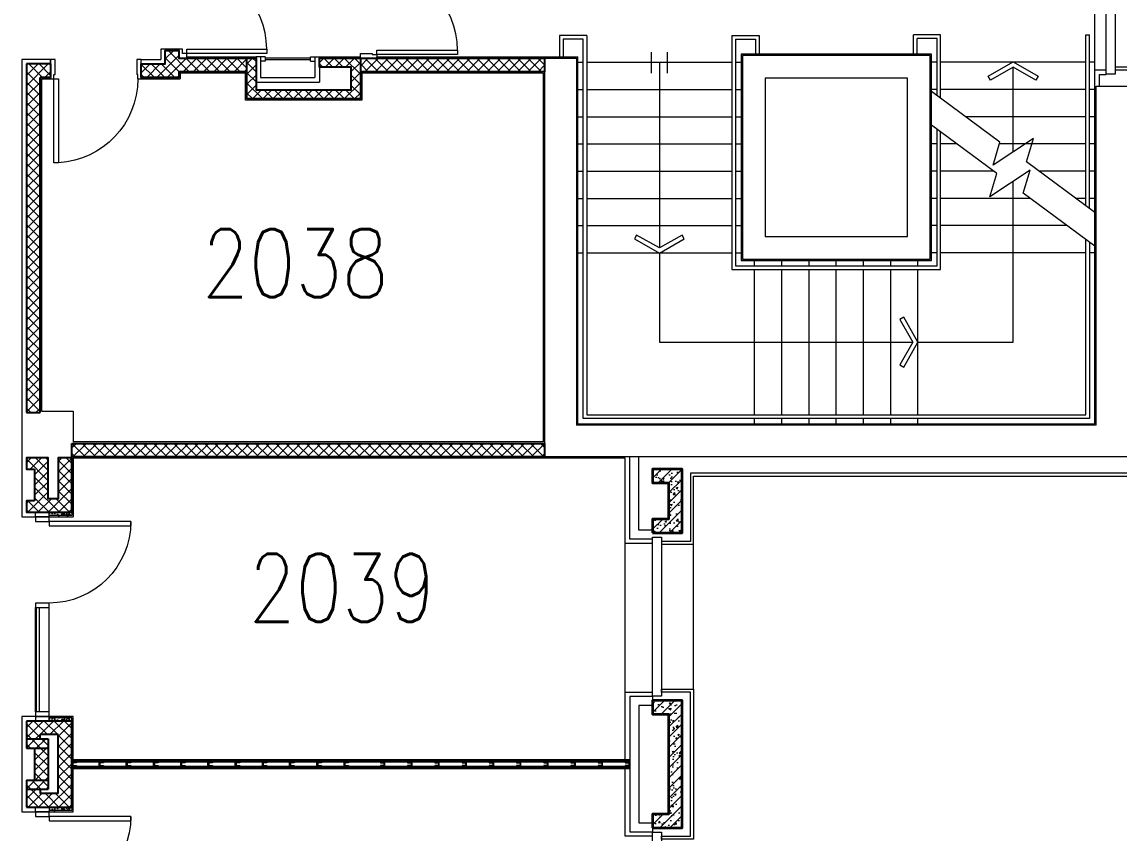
# Model space of a CAD drawing. Header units: inches. Extents: x 342932 to 557958, y 80625 to 242727.
# Drawn here: x 405932 to 418023, y 207792 to 216730 of the extents above; entities that cross this region are included whole.
import ezdxf
from ezdxf.enums import TextEntityAlignment as Align

# ---------------------------------------------------------------- set-up
doc = ezdxf.new("R2010")
doc.units = ezdxf.units.IN
doc.header["$MEASUREMENT"] = 0
for name, color, linetype, lineweight in [('First Floor$0$A-G23-M-Stairs-Concrete', 251, 'Continuous', 15), ('First Floor$0$A-G23-M-Stairs-Railings', 251, 'Continuous', 15), ('First Floor$0$A-G250-G-Walls-Low-Level', 251, 'Continuous', 15), ('First Floor$0$A-G250-G-Walls-Precast-Concrete', 251, 'Continuous', 35), ('First Floor$0$A-G250-M-Walls-Blockwork', 7, 'Continuous', 25), ('First Floor$0$A-G250-M-Walls-Concrete', 251, 'Continuous', 20), ('First Floor$0$A-G250-M-Walls-Plasterboard-Partition', 7, 'Continuous', 9), ('First Floor$0$A-G252-H-Internal-Walls', 251, 'Continuous', 9), ('First Floor$0$A-G262-H-Precast-Panel', 251, 'Continuous', 5), ('First Floor$0$A-G312-M-Wall-Cladding-Panel', 7, 'Continuous', 9), ('First Floor$0$A-G312-M-Wall-Finish-Plaster', 7, 'Continuous', 15), ('First Floor$0$A-G321-M-Window', 251, 'Continuous', 9), ('First Floor$0$A-G322-M-Door', 251, 'Continuous', 15), ('First Floor$0$A-G572-Fire-Hose-Cabinet', 251, 'Continuous', 15), ('First Floor$0$A-Z036-G-Stair-Symbology', 251, 'Continuous', 15), ('First Floor$0$Z-Z001-S-Room-Name-Identification-250', 7, 'Continuous', 15)]:
    doc.layers.add(name, color=color, linetype=linetype, lineweight=lineweight)
doc.styles.add('First Floor$0$Tag-RomanS', font='romans.shx', dxfattribs={"width": 0.8})
pattern_1 = [(45, (361382.11, 239676.52), (-56.1266, 56.1266), []), (135, (361382.11, 239676.52), (-56.1266, -56.1266), [])]
pattern_2 = [(50, (361382.11, 239676.52), (182.18467, -15.9391), [19.05, -209.55]), (355, (361382.11, 239676.52), (-35.2428, 191.05664), [15.24, -167.64]), (100.451, (361397.3, 239675.2), (146.9425, 175.1167), [16.19, -178.09]), (46.1842, (361382.11, 239727.32), (271.079, -42.0423), [28.575, -314.325]), (96.6356, (361404.7, 239723.82), (237.4042, 247.4256), [24.285, -267.135]), (351.184, (361382.1, 239727.32), (237.4046, 247.4251), [22.86, -251.46]), (21, (361407.51, 239714.62), (151.61488, -102.26552), [19.05, -209.55]), (326, (361407.51, 239714.62), (61.802, 184.18797), [15.24, -167.64]), (71.4514, (361420.15, 239706.1), (213.4165, 81.92286), [16.19, -178.09]), (37.5, (361382.114, 239676.52), (3.0886, 84.55504), [0, -165.608, 0, -170.18, 0, -168.275]), (7.5, (361382.11, 239676.52), (66.81966, 100.18057), [0, -97.028, 0, -161.798, 0, -64.135]), (327.5, (361325.47, 239676.52), (135.590595, -5.728744), [0, -63.5, 0, -198.12, 0, -262.89]), (317.5, (361300.07, 239676.52), (148.12918, 25.4265), [0, -82.55, 0, -131.572, 0, -186.69])]
pattern_3 = [(45, (361382.11, 239676.52), (-56.1266, 56.1266), [])]
pattern_4 = [(45, (361382.11, 239676.52), (-56.1266, 56.1266), []), (135, (361382.11, 239676.52), (-56.1266, -56.1266), [])]

# ---------------------------------------------------------------- blocks, each defined once
blk = doc.blocks.new('First Floor$0$Door1-faculty offices-2200')
at = {"layer": 'First Floor$0$A-G321-M-Window'}
blk.add_lwpolyline([(50, -65), (1200, -65), (1200, -35), (50, -35)], close=True, dxfattribs=at)
at = {"layer": 'First Floor$0$A-G322-M-Door'}
for p, q in [((50, 75), (1200, 75)), ((50, -75), (1200, -75))]:
    blk.add_line(p, q, dxfattribs=at)
for points in [[(2100, 975), (2150, 975), (2150, 75), (2100, 75)], [(50, 75), (50, -75), (0, -75), (0, 75)], [(1250, 75), (1250, -75), (1200, -75), (1200, 75)], [(2200, 75), (2200, -75), (2150, -75), (2150, 75)]]:
    blk.add_lwpolyline(points, close=True, dxfattribs=at)
blk.add_arc((2150, 75), 900, 90, 180, dxfattribs=at)
blk = doc.blocks.new('First Floor$0$d1000-210')
at = {"layer": 'First Floor$0$A-G322-M-Door'}
for p, q in [((38, 215), (38, 165)), ((38, 165), (50, 165)), ((962, 165), (950, 165)), ((962, 215), (962, 165))]:
    blk.add_line(p, q, dxfattribs=at)
blk.add_lwpolyline([(88, 1139), (38, 1139), (38, 215), (88, 215)], close=True, dxfattribs=at)
for points in [[(50, 165), (50, 0), (0, 0), (0, 215), (38, 215)], [(962, 215), (1000, 215), (1000, 0), (950, 0), (950, 165)]]:
    blk.add_lwpolyline(points, dxfattribs=at)
blk.add_arc((36, 214), 926, 0.0611, 86.7531, dxfattribs=at)
blk = doc.blocks.new('First Floor$0$F-FHC')
at = {"ltscale": 0.2}
for p, q in [((700, 280), (0, 280)), ((0, 0), (0, 280)), ((700, 0), (700, 280)), ((650, 230), (50, 230)), ((50, 0), (50, 230)), ((650, 0), (650, 230)), ((50, 0), (0, 0)), ((100, 50), (50, 50)), ((50, 0), (50, 50)), ((100, 0), (50, 0)), ((100, 50), (100, 0)), ((100, 35), (600, 35)), ((100, 15), (600, 15)), ((600, 0), (600, 50)), ((600, 50), (650, 50)), ((600, 0), (650, 0)), ((650, 0), (650, 50)), ((650, 0), (700, 0))]:
    blk.add_line(p, q, dxfattribs=at)
blk = doc.blocks.new('First Floor$0$d1960-180')
at = {"layer": 'First Floor$0$A-G322-M-Door', "elevation": 0}
for points in [[(-1872, 180), (-1872, 1072), (-1922, 1072), (-1922, 180)], [(-88, 180), (-88, 1072), (-38, 1072), (-38, 180)], [(-1910, 130), (-1922, 130), (-1922, 180), (-1960, 180), (-1960, 0), (-1910, 0)], [(-50, 130), (-38, 130), (-38, 180), (0, 180), (0, 0), (-50, 0)]]:
    blk.add_lwpolyline(points, close=True, dxfattribs=at)
at = {"layer": 'First Floor$0$A-G322-M-Door'}
for centre, start, end in [((-1872, 180, 0), 360, 90), ((-88, 180, 0), 90, 180)]:
    blk.add_arc(centre, 892, start, end, dxfattribs=at)
blk = doc.blocks.new('First Floor$0$d1960-050')
at = {"layer": 'First Floor$0$A-G322-M-Door', "elevation": 0}
for points in [[(-1860, 218), (-1860, 1098), (-1910, 1098), (-1910, 218)], [(-100, 218), (-100, 1098), (-50, 1098), (-50, 218)], [(-1910, 218), (-1910, 168), (-1860, 168), (-1860, 130), (-1960, 130), (-1960, 218)], [(-50, 218), (-50, 168), (-100, 168), (-100, 130), (0, 130), (0, 218)]]:
    blk.add_lwpolyline(points, close=True, dxfattribs=at)
at = {"layer": 'First Floor$0$A-G322-M-Door'}
for centre, start, end in [((-1860, 218, 0), 360, 90), ((-100, 218, 0), 90, 180)]:
    blk.add_arc(centre, 880, start, end, dxfattribs=at)
blk = doc.blocks.new('First Floor$0$Part Frame10')
for p, q in [((0, 100), (6150, 100)), ((0, 100), (0, 0)), ((0, 87, 0), (6150, 87)), ((0, 75, 0), (6150, 75)), ((6150, 25), (0, 25, 0)), ((6150, 13), (0, 13, 0)), ((6150, 0), (0, 0)), ((6150, 100), (6150, 0))]:
    blk.add_line(p, q)
at = {"elevation": 0}
for points in [[(0, 25), (0, 75), (50, 75), (50, 65), (10, 65), (10, 35), (50, 35), (50, 25)], [(300, 25), (300, 75), (350, 75), (350, 65), (310, 65), (310, 35), (350, 35), (350, 25)], [(600, 25), (600, 75), (650, 75), (650, 65), (610, 65), (610, 35), (650, 35), (650, 25)], [(900, 25), (900, 75), (950, 75), (950, 65), (910, 65), (910, 35), (950, 35), (950, 25)], [(1200, 25), (1200, 75), (1250, 75), (1250, 65), (1210, 65), (1210, 35), (1250, 35), (1250, 25)], [(1500, 25), (1500, 75), (1550, 75), (1550, 65), (1510, 65), (1510, 35), (1550, 35), (1550, 25)], [(1800, 25), (1800, 75), (1850, 75), (1850, 65), (1810, 65), (1810, 35), (1850, 35), (1850, 25)], [(2100, 25), (2100, 75), (2150, 75), (2150, 65), (2110, 65), (2110, 35), (2150, 35), (2150, 25)], [(2400, 25), (2400, 75), (2450, 75), (2450, 65), (2410, 65), (2410, 35), (2450, 35), (2450, 25)], [(2700, 25), (2700, 75), (2750, 75), (2750, 65), (2710, 65), (2710, 35), (2750, 35), (2750, 25)], [(3000, 25), (3000, 75), (3050, 75), (3050, 65), (3010, 65), (3010, 35), (3050, 35), (3050, 25)], [(3450, 25), (3450, 75), (3400, 75), (3400, 65), (3440, 65), (3440, 35), (3400, 35), (3400, 25)], [(3750, 25), (3750, 75), (3700, 75), (3700, 65), (3740, 65), (3740, 35), (3700, 35), (3700, 25)], [(4050, 25), (4050, 75), (4000, 75), (4000, 65), (4040, 65), (4040, 35), (4000, 35), (4000, 25)], [(4350, 25), (4350, 75), (4300, 75), (4300, 65), (4340, 65), (4340, 35), (4300, 35), (4300, 25)], [(4650, 25), (4650, 75), (4600, 75), (4600, 65), (4640, 65), (4640, 35), (4600, 35), (4600, 25)], [(4950, 25), (4950, 75), (4900, 75), (4900, 65), (4940, 65), (4940, 35), (4900, 35), (4900, 25)], [(5250, 25), (5250, 75), (5200, 75), (5200, 65), (5240, 65), (5240, 35), (5200, 35), (5200, 25)], [(5550, 25), (5550, 75), (5500, 75), (5500, 65), (5540, 65), (5540, 35), (5500, 35), (5500, 25)], [(5850, 25), (5850, 75), (5800, 75), (5800, 65), (5840, 65), (5840, 35), (5800, 35), (5800, 25)], [(6150, 25), (6150, 75), (6100, 75), (6100, 65), (6140, 65), (6140, 35), (6100, 35), (6100, 25)]]:
    blk.add_lwpolyline(points, close=True, dxfattribs=at)
blk = doc.blocks.new('First Floor$0$tag-roomname')
at = {"lineweight": 18, "ltscale": 0.01, "style": 'First Floor$0$Tag-RomanS', "width": 0.8}
blk.add_attdef('ROOM_NO_2', text='', height=3, dxfattribs=at).set_placement((0, 1.612), align=Align.MIDDLE_CENTER)
at = {"linetype": 'ByBlock', "lineweight": 15, "ltscale": 0.01, "style": 'First Floor$0$Tag-RomanS', "width": 0.8, "flags": 1}
for tag, p in [('ROOM_NAME_1', (0, -2.288)), ('ROOM_NAME_2', (0, -5.744))]:
    blk.add_attdef(tag, text='', height=2.5, dxfattribs=at).set_placement(p, align=Align.MIDDLE_CENTER)

msp = doc.modelspace()

# ---------------------------------------------------------------- hatches: boundary and pattern name
at = {"layer": 'First Floor$0$A-G252-H-Internal-Walls'}
h = msp.add_hatch(dxfattribs=at)
h.set_pattern_fill('ANSI37', color=256, scale=25, style=0)
h.set_pattern_definition(pattern_4)
h.paths.add_polyline_path([(408407.8, 216331.5), (407662.1, 216331.5), (407662.1, 216331.5), (407662.1, 216331.5), (407662.1, 216331.5), (407662.1, 216416.5), (407512.1, 216416.5), (407512.1, 216266.5), (407247.1, 216266.5), (407247.1, 216116.5), (407662.1, 216116.5), (407662.1, 216181.5), (408407.8, 216181.5)])
h = msp.add_hatch(dxfattribs=at)
h.set_pattern_fill('ANSI37', color=256, scale=25, style=0)
h.set_pattern_definition([(135, (413076.84, 230138.19), (56.1266, 56.1266), []), (45, (413076.84, 230138.19), (56.1266, -56.1266), [])])
h.paths.add_polyline_path([(408411.8, 216331.5), (408511.8, 216331.5), (408511.8, 216066.5), (408511.8, 216066.5), (408511.8, 215981.5), (409561.8, 215981.5), (409561.8, 216231.5), (409211.8, 216231.5), (409211.8, 216331.5), (409661.8, 216331.5), (409661.8, 216181.5), (409661.8, 216181.5), (409661.8, 215881.5), (408411.8, 215881.5)])
h = msp.add_hatch(dxfattribs=at)
h.set_pattern_fill('ANSI37', color=256, scale=25, style=0)
h.set_pattern_definition([(45, (393789.79, 117080.17), (-56.1266, 56.1266), []), (135, (393789.79, 117080.17), (-56.1266, -56.1266), [])])
h.paths.add_polyline_path([(411692.1, 216181.5), (411692.1, 216331.5), (409661.8, 216331.5), (409661.8, 216181.5)])
h = msp.add_hatch(dxfattribs=at)
h.set_pattern_fill('ANSI37', color=256, scale=25, style=0)
h.set_pattern_definition(pattern_4)
h.paths.add_polyline_path([(405982.1, 212426.5), (406132.1, 212426.5), (406132.1, 216116.5), (406247.1, 216116.5), (406247.1, 216266.5), (405982.1, 216266.5)])
h = msp.add_hatch(dxfattribs=at)
h.set_pattern_fill('ANSI37', color=256, scale=25, style=0)
h.set_pattern_definition(pattern_1)
h.paths.add_polyline_path([(406482.1, 212086.5), (406482.1, 211936.5), (411692.1, 211936.5), (411692.1, 212086.5)])
h = msp.add_hatch(dxfattribs=at)
h.set_pattern_fill('ANSI37', color=256, scale=25, style=0)
h.set_pattern_definition(pattern_1)
h.paths.add_polyline_path([(406482.1, 211926.5), (406332.1, 211926.5), (406332.1, 211476.5), (406222.1, 211476.5), (406222.1, 211926.5), (405982.1, 211926.5), (405982.1, 211801.5), (406072.1, 211801.5), (406072.1, 211451.5), (405982.1, 211451.5), (405982.1, 211326.5), (406482.1, 211326.5)])
h = msp.add_hatch(dxfattribs=at)
h.set_pattern_fill('AR-CONC', color=256, scale=0.3, angle=90, style=0)
h.set_pattern_definition([(140, (361382.114, 239676.52), (4.781726, 54.6554), [5.715, -62.865]), (85, (361382.114, 239676.52), (-57.31699, -10.57285), [4.572, -50.292]), (190.451, (361382.51, 239681.076), (-52.535006, 44.08275), [4.857, -53.427]), (136.1842, (361366.874, 239676.52), (12.6127, 81.32371), [8.5725, -94.2975]), (186.6356, (361367.925, 239683.3), (-74.22767, 71.22127), [7.2855, -80.1405]), (81.184, (361366.87, 239676.52), (-74.22754, 71.22138), [6.858, -75.438]), (111, (361370.684, 239684.14), (30.679656, 45.484464), [5.715, -62.865]), (56, (361370.684, 239684.14), (-55.25639, 18.54061), [4.572, -50.292]), (161.4514, (361373.24, 239687.93), (-24.576857, 64.024947), [4.857, -53.427]), (127.5, (361382.114, 239676.522), (-25.366512, 0.926581), [0, -49.6824, 0, -51.054, 0, -50.4825]), (97.5, (361382.114, 239676.522), (-30.054172, 20.045899), [0, -29.1084, 0, -48.5394, 0, -19.2405]), (57.5, (361382.114, 239659.53), (1.718623, 40.6771786), [0, -19.05, 0, -59.436, 0, -78.867]), (47.5, (361382.114, 239651.91), (-7.627947, 44.438754), [0, -24.765, 0, -39.4716, 0, -56.007])])
h.paths.add_polyline_path([(406482.1, 211291.5), (406482.1, 211326.5), (406232.1, 211326.5), (406232.1, 211291.5)])
h = msp.add_hatch(dxfattribs=at)
h.set_pattern_fill('AR-CONC', color=256, scale=0.3, angle=90, style=0)
h.set_pattern_definition([(140, (361382.122, 237411.52), (4.781726, 54.6554), [5.715, -62.865]), (85, (361382.12, 237411.52), (-57.31699, -10.57285), [4.572, -50.292]), (190.451, (361382.52, 237416.076), (-52.535006, 44.08275), [4.857, -53.427]), (136.1842, (361366.88, 237411.52), (12.6127, 81.32371), [8.5725, -94.2975]), (186.6356, (361367.93, 237418.3), (-74.22767, 71.22127), [7.2855, -80.1405]), (81.184, (361366.88, 237411.52), (-74.22754, 71.22138), [6.858, -75.438]), (111, (361370.692, 237419.14), (30.679656, 45.484464), [5.715, -62.865]), (56, (361370.69, 237419.14), (-55.25639, 18.54061), [4.572, -50.292]), (161.4514, (361373.25, 237422.93), (-24.576857, 64.024947), [4.857, -53.427]), (127.5, (361382.122, 237411.522), (-25.366512, 0.926581), [0, -49.6824, 0, -51.054, 0, -50.4825]), (97.5, (361382.122, 237411.522), (-30.054172, 20.045899), [0, -29.1084, 0, -48.5394, 0, -19.2405]), (57.5, (361382.122, 237394.53), (1.718623, 40.6771786), [0, -19.05, 0, -59.436, 0, -78.867]), (47.5, (361382.122, 237386.91), (-7.627947, 44.438754), [0, -24.765, 0, -39.4716, 0, -56.007])])
h.paths.add_polyline_path([(406482.1, 209026.5), (406482.1, 209061.5), (406232.1, 209061.5), (406232.1, 209026.5)])
h = msp.add_hatch(dxfattribs=at)
h.set_pattern_fill('ANSI37', color=256, scale=25, style=0)
h.set_pattern_definition(pattern_1)
h.paths.add_polyline_path([(406482.1, 209026.5), (405982.1, 209026.5), (405982.1, 208831.5), (406132.1, 208831.5), (406132.1, 208876.5), (406332.1, 208876.5), (406332.1, 208226.5), (406132.1, 208226.5), (406132.1, 208276.5), (405982.1, 208276.5), (405982.1, 208076.5), (406482.1, 208076.5)])
h.paths.add_polyline_path([(406222.1, 208726.5), (406222.1, 208831.5), (405982.1, 208831.5), (405982.1, 208726.5)], flags=17)
h.paths.add_polyline_path([(406222.1, 208726.5), (406072.1, 208726.5), (406072.1, 208376.5), (406222.1, 208376.5)], flags=17)
h.paths.add_polyline_path([(406222.1, 208276.5), (406222.1, 208376.5), (405982.1, 208376.5), (405982.1, 208276.5)])
h = msp.add_hatch(dxfattribs=at)
h.set_pattern_fill('AR-CONC', color=256, scale=0.3, angle=90, style=0)
h.set_pattern_definition([(220, (361382.122, 179691.514), (4.781726, -54.6554), [5.715, -62.865]), (275, (361382.12, 179691.514), (-57.31699, 10.57285), [4.572, -50.292]), (169.549, (361382.52, 179686.96), (-52.535006, -44.08275), [4.857, -53.427]), (223.8158, (361366.88, 179691.514), (12.6127, -81.32371), [8.5725, -94.2975]), (173.3644, (361367.93, 179684.74), (-74.22767, -71.22127), [7.2855, -80.1405]), (278.816, (361366.88, 179691.514), (-74.22754, -71.22138), [6.858, -75.438]), (249, (361370.692, 179683.894), (30.679656, -45.484464), [5.715, -62.865]), (304, (361370.69, 179683.894), (-55.25639, -18.54061), [4.572, -50.292]), (198.5486, (361373.25, 179680.104), (-24.576857, -64.024947), [4.857, -53.427]), (232.5, (361382.122, 179691.514), (-25.366512, -0.926581), [0, -49.6824, 0, -51.054, 0, -50.4825]), (262.5, (361382.122, 179691.514), (-30.054172, -20.045899), [0, -29.1084, 0, -48.5394, 0, -19.2405]), (302.5, (361382.122, 179708.507), (1.718623, -40.6771786), [0, -19.05, 0, -59.436, 0, -78.867]), (312.5, (361382.122, 179716.127), (-7.627947, -44.438754), [0, -24.765, 0, -39.4716, 0, -56.007])])
h.paths.add_polyline_path([(406482.1, 208076.5), (406482.1, 208041.5), (406232.1, 208041.5), (406232.1, 208076.5)])
at = {"layer": 'First Floor$0$A-G262-H-Precast-Panel'}
h = msp.add_hatch(dxfattribs=at)
h.set_pattern_fill('AR-CONC', color=256, style=0)
h.set_pattern_definition(pattern_2)
h.paths.add_polyline_path([(412882.1, 211101.5), (413207.1, 211101.5), (413207.1, 211801.5), (412882.1, 211801.5), (412882.1, 211651.5), (413057.1, 211651.5), (413057.1, 211251.5), (412882.1, 211251.5)])
h = msp.add_hatch(dxfattribs=at)
h.set_pattern_fill('ANSI31', color=256, scale=25, style=0)
h.set_pattern_definition(pattern_3)
h.paths.add_polyline_path([(412882.1, 211101.5), (413207.1, 211101.5), (413207.1, 211801.5), (412882.1, 211801.5), (412882.1, 211651.5), (413057.1, 211651.5), (413057.1, 211251.5), (412882.1, 211251.5)])
h = msp.add_hatch(dxfattribs=at)
h.set_pattern_fill('AR-CONC', color=256, style=0)
h.set_pattern_definition(pattern_2)
h.paths.add_polyline_path([(412882.1, 207851.5), (413207.1, 207851.5), (413207.1, 209251.5), (412882.1, 209251.5), (412882.1, 209101.5), (413057.1, 209101.5), (413057.1, 208001.5), (412882.1, 208001.5)])
h = msp.add_hatch(dxfattribs=at)
h.set_pattern_fill('ANSI31', color=256, scale=25, style=0)
h.set_pattern_definition(pattern_3)
h.paths.add_polyline_path([(412882.1, 207851.5), (413207.1, 207851.5), (413207.1, 209251.5), (412882.1, 209251.5), (412882.1, 209101.5), (413057.1, 209101.5), (413057.1, 208001.5), (412882.1, 208001.5)])

# ---------------------------------------------------------------- linework, layer by layer
at = {"layer": 'First Floor$0$A-G23-M-Stairs-Concrete'}
for p, q in [((412117.1, 216281.5), (412057.1, 216281.5)), ((413757.1, 216281.5), (412157.1, 216281.5)), ((413857.1, 216281.5), (413797.1, 216281.5)), ((415957.1, 216289), (416017.1, 216289)), ((416057.1, 216289), (417657.1, 216289)), ((417697.1, 216289), (417757.1, 216289)), ((412117.1, 215981.5), (412057.1, 215981.5)), ((413757.1, 215981.5), (412157.1, 215981.5)), ((413857.1, 215981.5), (413797.1, 215981.5)), ((415957.1, 215989), (416017.1, 215989)), ((416057.1, 215989), (417657.1, 215989)), ((417697.1, 215989), (417757.1, 215989)), ((412117.1, 215681.5), (412057.1, 215681.5)), ((413757.1, 215681.5), (412157.1, 215681.5)), ((413857.1, 215681.5), (413797.1, 215681.5)), ((416329.6, 215689), (417657.1, 215689)), ((417697.1, 215689), (417757.1, 215689)), ((412117.1, 215381.5), (412057.1, 215381.5)), ((413757.1, 215381.5), (412157.1, 215381.5)), ((413857.1, 215381.5), (413797.1, 215381.5)), ((415957.1, 215389), (416017.1, 215389)), ((416057.1, 215389), (416231.1, 215389)), ((416705.9, 215389), (417657.1, 215389)), ((417697.1, 215389), (417757.1, 215389)), ((412117.1, 215081.5), (412057.1, 215081.5)), ((413757.1, 215081.5), (412157.1, 215081.5)), ((413857.1, 215081.5), (413797.1, 215081.5)), ((415957.1, 215089), (416017.1, 215089)), ((416057.1, 215089), (416636, 215089)), ((417139.4, 215089), (417657.1, 215089)), ((417697.1, 215089), (417757.1, 215089)), ((412117.1, 214781.5), (412057.1, 214781.5)), ((413757.1, 214781.5), (412157.1, 214781.5)), ((413857.1, 214781.5), (413797.1, 214781.5)), ((415957.1, 214789), (416017.1, 214789)), ((416057.1, 214789), (417040.9, 214789)), ((417544.4, 214789), (417657.1, 214789)), ((417697.1, 214789), (417757.1, 214789)), ((412117.1, 214481.5), (412057.1, 214481.5)), ((413757.1, 214481.5), (412157.1, 214481.5)), ((413857.1, 214481.5), (413797.1, 214481.5)), ((415957.1, 214489), (416017.1, 214489)), ((416057.1, 214489), (417445.8, 214489)), ((412117.1, 214181.5), (412057.1, 214181.5)), ((413757.1, 214181.5), (412157.1, 214181.5)), ((413857.1, 214181.5), (413797.1, 214181.5)), ((415957.1, 214189), (416017.1, 214189)), ((416057.1, 214189), (417657.1, 214189)), ((417697.1, 214189), (417757.1, 214189)), ((414007.1, 214041.5), (414007.1, 214101.5)), ((414307.1, 214041.5), (414307.1, 214101.5)), ((414607.1, 214041.5), (414607.1, 214101.5)), ((414907.1, 214041.5), (414907.1, 214101.5)), ((415207.1, 214041.5), (415207.1, 214101.5)), ((415507.1, 214041.5), (415507.1, 214101.5)), ((415807.1, 214041.5), (415807.1, 214101.5)), ((414007.1, 212401.5), (414007.1, 214001.5)), ((414307.1, 212401.5), (414307.1, 214001.5)), ((414607.1, 212401.5), (414607.1, 214001.5)), ((414907.1, 212401.5), (414907.1, 214001.5)), ((415207.1, 212401.5), (415207.1, 214001.5)), ((415507.1, 212401.5), (415507.1, 214001.5)), ((415807.1, 212401.5), (415807.1, 214001.5)), ((414007.1, 212301.5), (414007.1, 212361.5)), ((414307.1, 212301.5), (414307.1, 212361.5)), ((414607.1, 212301.5), (414607.1, 212361.5)), ((414907.1, 212301.5), (414907.1, 212361.5)), ((415207.1, 212301.5), (415207.1, 212361.5)), ((415507.1, 212301.5), (415507.1, 212361.5)), ((415807.1, 212301.5), (415807.1, 212361.5))]:
    msp.add_line(p, q, dxfattribs=at)
at = {"layer": 'First Floor$0$A-G23-M-Stairs-Railings'}
for p, q in [((413757.1, 216581.5), (414057.1, 216581.5)), ((413757.1, 216581.5), (413757.1, 214001.5)), ((414057.1, 216581.5), (414057.1, 216376.5)), ((416057.1, 216589), (415757.1, 216589)), ((415757.1, 216376.5), (415757.1, 216589)), ((416057.1, 215890.9), (416057.1, 216589)), ((417657.1, 216589), (417697.1, 216589)), ((413797.1, 216541.5), (413797.1, 214041.5)), ((413797.1, 216541.5), (414017.1, 216541.5)), ((414017.1, 216541.5), (414017.1, 216376.5)), ((415797.1, 216376.5), (415797.1, 216549)), ((416017.1, 216549), (415797.1, 216549)), ((416017.1, 215920.5), (416017.1, 216549)), ((416017.1, 214041.5), (416017.1, 215547.5)), ((416057.1, 214001.5), (416057.1, 215517.9)), ((413797.1, 214041.5), (416017.1, 214041.5)), ((413757.1, 214001.5), (416057.1, 214001.5))]:
    msp.add_line(p, q, dxfattribs=at)
for points in [[(412157.1, 216581.5), (411857.1, 216581.5), (411857.1, 216346.5)], [(412157.1, 216581.5), (412157.1, 212401.5), (417657.1, 212401.5), (417657.1, 214332.5)], [(417657.1, 214705.5), (417657.1, 216589)], [(417697.1, 214675.9), (417697.1, 216589)], [(417697.1, 214302.9), (417697.1, 212361.5), (412117.1, 212361.5), (412117.1, 216541.5), (411897.1, 216541.5), (411897.1, 216346.5)]]:
    msp.add_lwpolyline(points, dxfattribs=at)
at = {"layer": 'First Floor$0$A-G250-G-Walls-Low-Level'}
for p, q in [((417757.1, 216201.5), (417757.1, 218111.5)), ((412582.1, 209346.5), (412582.1, 211006.5)), ((412582.1, 209397.8, 0), (412582.1, 210997.8, 0)), ((413332.1, 209376.5), (413332.1, 210976.5))]:
    msp.add_line(p, q, dxfattribs=at)
at = {"layer": 'First Floor$0$A-G250-G-Walls-Precast-Concrete'}
for points in [[(412882.1, 211101.5), (413207.1, 211101.5), (413207.1, 211801.5), (412882.1, 211801.5), (412882.1, 211651.5), (413057.1, 211651.5), (413057.1, 211251.5), (412882.1, 211251.5), (412882.1, 211101.5)], [(412882.1, 207851.5), (413207.1, 207851.5), (413207.1, 209251.5), (412882.1, 209251.5), (412882.1, 209101.5), (413057.1, 209101.5), (413057.1, 208001.5), (412882.1, 208001.5), (412882.1, 207851.5)]]:
    msp.add_lwpolyline(points, dxfattribs=at)
at = {"layer": 'First Floor$0$A-G250-M-Walls-Blockwork'}
for p, q in [((406247.1, 216266.5), (405982.1, 216266.5, 0)), ((405982.1, 216266.5, 0), (405982.1, 212426.5, 0)), ((406247.1, 216266.5), (406247.1, 216116.5, 0)), ((406132.1, 212426.5, 0), (406132.1, 216116.5, 0)), ((406247.1, 216116.5, 0), (406132.1, 216116.5, 0)), ((405982.1, 212426.5, 0), (406132.1, 212426.5, 0)), ((406072.1, 211801.5), (406072.1, 211451.5)), ((406482.1, 209026.5), (405982.1, 209026.5, 0)), ((405982.1, 209026.5, 0), (405982.1, 208726.5)), ((406482.1, 208076.5, 0), (406482.1, 209026.5)), ((405982.1, 208831.5, 0), (406222.1, 208831.5, 0)), ((406332.1, 208876.5), (406132.1, 208876.5, 0)), ((406132.1, 208831.5, 0), (406132.1, 208876.5, 0)), ((406222.1, 208831.5, 0), (406222.1, 208276.5)), ((406332.1, 208226.5, 0), (406332.1, 208876.5)), ((405982.1, 208726.5), (406222.1, 208726.5)), ((406072.1, 208726.5), (406072.1, 208376.5)), ((405982.1, 208376.5), (405982.1, 208076.5)), ((405982.1, 208376.5), (406222.1, 208376.5)), ((405982.1, 208276.5), (406222.1, 208276.5)), ((406132.1, 208276.5), (406132.1, 208226.5)), ((406332.1, 208226.5, 0), (406132.1, 208226.5)), ((405982.1, 208076.5), (406482.1, 208076.5, 0))]:
    msp.add_line(p, q, dxfattribs=at)
at = {"layer": 'First Floor$0$A-G250-M-Walls-Blockwork', "elevation": 0}
for points in [[(408411.8, 216181.5), (407662.1, 216181.5), (407662.1, 216116.5), (407247.1, 216116.5), (407247.1, 216266.5), (407512.1, 216266.5), (407512.1, 216416.5), (407662.1, 216416.5), (407662.1, 216331.5), (408411.8, 216331.5)], [(408411.8, 215881.5), (408411.8, 216331.5), (408511.8, 216331.5), (408511.8, 215981.5), (409561.8, 215981.5), (409561.8, 216231.5), (409211.8, 216231.5), (409211.8, 216331.5), (409661.8, 216331.5), (409661.8, 215881.5), (408411.8, 215881.5)], [(409661.8, 216331.5), (411692.1, 216331.5), (411692.1, 216181.5), (409661.8, 216181.5)], [(406072.1, 211451.5), (405982.1, 211451.5), (405982.1, 211326.5), (406482.1, 211326.5), (406482.1, 211926.5), (406332.1, 211926.5), (406332.1, 211476.5), (406222.1, 211476.5), (406222.1, 211926.5), (405982.1, 211926.5), (405982.1, 211801.5), (406072.1, 211801.5)]]:
    msp.add_lwpolyline(points, dxfattribs=at)
at = {"layer": 'First Floor$0$A-G250-M-Walls-Blockwork'}
msp.add_lwpolyline([(406482.1, 212086.5), (411692.1, 212086.5), (411692.1, 211936.5), (406482.1, 211936.5)], close=True, dxfattribs=at)
at = {"layer": 'First Floor$0$A-G250-M-Walls-Concrete'}
for p, q in [((411692.1, 216331.5), (412042.1, 216331.5)), ((411692.1, 216331.5), (411692.1, 211936.5)), ((412042.1, 216331.5), (412042.1, 212286.5)), ((417772.1, 216021.5), (418122.1, 216021.5)), ((417772.1, 212286.5), (417772.1, 216021.5)), ((417772.1, 212286.5), (412042.1, 212286.5)), ((418122.1, 211936.5), (411692.1, 211936.5))]:
    msp.add_line(p, q, dxfattribs=at)
for points in [[(413872.1, 214116.5), (415942.1, 214116.5), (415942.1, 216361.5), (413872.1, 216361.5)], [(414122.1, 214366.5), (415692.1, 214366.5), (415692.1, 216111.5), (414122.1, 216111.5)]]:
    msp.add_lwpolyline(points, close=True, dxfattribs=at)
at = {"layer": 'First Floor$0$A-G312-M-Wall-Cladding-Panel'}
for points in [[(412982.1, 210976.5), (413332.1, 210976.5), (413332.1, 211726.5), (418332.1, 211726.5), (418332.1, 216231.5), (417982.1, 216231.5), (417982.1, 216201.5), (418302.1, 216201.5), (418302.1, 211756.5), (413302.1, 211756.5), (413302.1, 211006.5), (412982.1, 211006.5), (412982.1, 210976.5)], [(412982.1, 207756.5), (413302.1, 207756.5), (413302.1, 209346.5), (412982.1, 209346.5), (412982.1, 209376.5), (413332.1, 209376.5), (413332.1, 207726.5), (412982.1, 207726.5), (412982.1, 207756.5)]]:
    msp.add_lwpolyline(points, dxfattribs=at)
at = {"layer": 'First Floor$0$A-G312-M-Wall-Finish-Plaster'}
for p, q in [((406247.1, 216316.5, 0), (405932.1, 216316.5, 0)), ((405932.1, 216316.5, 0), (405932.1, 211276.5, 0)), ((406247.1, 216266.5), (406247.1, 216316.5, 0)), ((407247.1, 216316.5, 0), (407462.1, 216316.5, 0)), ((407247.1, 216266.5, 0), (407247.1, 216316.5)), ((407662.1, 216431.5, 0), (407462.1, 216431.5, 0)), ((407462.1, 216431.5, 0), (407462.1, 216316.5, 0)), ((407662.1, 216416.5, 0), (407662.1, 216431.5, 0)), ((407750.1, 216346.5, 0), (408511.8, 216346.5, 0)), ((407750.1, 216331.5, 0), (407750.1, 216346.5, 0)), ((408511.8, 216331.5, 0), (408511.8, 216346.5, 0)), ((409211.8, 216346.5, 0), (409661.8, 216346.5, 0)), ((409211.8, 216331.5, 0), (409211.8, 216346.5, 0)), ((409661.8, 216331.5, 0), (409661.8, 216346.5, 0)), ((409841.8, 216346.5), (412057.1, 216346.5, 0)), ((409841.8, 216331.5, 0), (409841.8, 216346.5, 0)), ((412057.1, 212301.5), (412057.1, 216346.5)), ((417757.1, 216201.5), (417882.1, 216201.5)), ((406147.1, 216101.5, 0), (406147.1, 212441.5, 0)), ((406147.1, 216101.5, 0), (406247.1, 216101.5)), ((406247.1, 216101.5), (406247.1, 216116.5)), ((407247.1, 216116.5, 0), (407247.1, 216101.5)), ((407247.1, 216101.5, 0), (407677.1, 216101.5, 0)), ((407677.1, 216166.5, 0), (407677.1, 216101.5, 0)), ((408396.8, 216166.5, 0), (407677.1, 216166.5, 0)), ((408396.8, 215866.5, 0), (408396.8, 216166.5, 0)), ((411677.1, 216166.5, 0), (409676.8, 216166.5, 0)), ((409676.8, 216166.5, 0), (409676.8, 215866.5, 0)), ((411677.1, 216166.5, 0), (411677.1, 212101.5, 0)), ((417807.1, 216021.5), (417807.1, 216151.5)), ((417807.1, 216151.5), (417882.1, 216151.5)), ((417882.1, 216154), (417882.1, 216151.5)), ((417882.1, 216154), (417882.1, 216151.5)), ((409676.8, 215866.5, 0), (408396.8, 215866.5, 0)), ((406147.1, 212441.5, 0), (406497.1, 212441.5, 0)), ((406497.1, 212441.5), (406497.1, 212101.5)), ((411677.1, 212101.5, 0), (406497.1, 212101.5)), ((412582.1, 211921.5), (406497.1, 211921.5, 0)), ((406497.1, 211921.5, 0), (406497.1, 211276.5, 0)), ((412582.1, 210981.5, 0), (412582.1, 211921.5, 0)), ((412632.1, 211031.5, 0), (412632.1, 211936.5, 0)), ((412732.1, 211131.5, 0), (412732.1, 211936.5, 0)), ((405932.1, 211276.5, 0), (406497.1, 211276.5, 0)), ((406082.1, 211276.5, 0), (406082.1, 211326.5, 0)), ((406232.1, 211276.5, 0), (406232.1, 211326.5, 0)), ((406482.1, 211291.5, 0), (406232.1, 211291.5, 0)), ((406482.1, 211326.5, 0), (406482.1, 211291.5, 0)), ((412882.1, 211131.5, 0), (412732.1, 211131.5, 0)), ((412882.1, 211031.5, 0), (412632.1, 211031.5, 0)), ((412882.1, 210981.5, 0), (412582.1, 210981.5, 0)), ((406497.1, 209076.5), (405932.1, 209076.5)), ((405932.1, 209076.5), (405932.1, 208026.5)), ((406082.1, 209076.5), (406082.1, 209026.5, 0)), ((406232.1, 209026.5), (406232.1, 209076.5)), ((406482.1, 209061.5), (406232.1, 209061.5)), ((406482.1, 209026.5), (406482.1, 209061.5)), ((406497.1, 208601.5), (406497.1, 209076.5)), ((406497.1, 208026.5), (406497.1, 208501.5)), ((405932.1, 208026.5), (406497.1, 208026.5)), ((406082.1, 208026.5), (406082.1, 208076.5, 0)), ((406232.1, 208076.5), (406232.1, 208026.5)), ((406482.1, 208041.5), (406232.1, 208041.5)), ((406482.1, 208076.5), (406482.1, 208041.5))]:
    msp.add_line(p, q, dxfattribs=at)
msp.add_lwpolyline([(413857.1, 214101.5), (415957.1, 214101.5), (415957.1, 216376.5), (413857.1, 216376.5)], close=True, dxfattribs=at)
for points in [[(412057.1, 212301.5), (417757.1, 212301.5), (417757.1, 216201.5)], [(412582.1, 208601.5), (412582.1, 209346.5), (412882.1, 209346.5)], [(412882.1, 209301.5), (412882.1, 209296.5), (412632.1, 209296.5), (412632.1, 207806.5), (412882.1, 207806.5), (412882.1, 207801.5)], [(412882.1, 209301.5), (412882.1, 209196.5), (412732.1, 209196.5), (412732.1, 207906.5), (412882.1, 207906.5), (412882.1, 207801.5)], [(412882.1, 207756.5), (412582.1, 207756.5), (412582.1, 208501.5)]]:
    msp.add_lwpolyline(points, dxfattribs=at)
at = {"layer": 'First Floor$0$A-G321-M-Window'}
for points in [[(417882.1, 218156.5), (417982.1, 218156.5), (417982.1, 216154), (417882.1, 216154)], [(412882.1, 209301.5), (412882.1, 211051.5), (412982.1, 211051.5), (412982.1, 209301.5)], [(412882.1, 206051.5), (412882.1, 207801.5), (412982.1, 207801.5), (412982.1, 206051.5)]]:
    msp.add_lwpolyline(points, close=True, dxfattribs=at)
at = {"layer": 'First Floor$0$A-Z036-G-Stair-Symbology'}
for p, q in [((412869.1, 216165), (412869.1, 216398)), ((413045.1, 216165), (413045.1, 216398)), ((412957.1, 216281.5), (412957.1, 214239.1)), ((416857.1, 215298.2), (416857.1, 216231.4))]:
    msp.add_line(p, q, dxfattribs=at)
for points in [[(417132.2, 216131.8), (417107.4, 216088.4), (416857.1, 216231.4), (416606.8, 216088.4), (416582, 216131.8), (416857.1, 216289), (417132.2, 216131.8)], [(413232.2, 214338.7), (413207.4, 214382.1), (412957.1, 214239.1), (412706.8, 214382.1), (412682, 214338.7), (412957.1, 214181.5), (413232.2, 214338.7)]]:
    msp.add_lwpolyline(points, dxfattribs=at)
at = {"layer": 'First Floor$0$A-Z036-G-Stair-Symbology', "elevation": 0}
for points in [[(416711.1, 215406.4), (415957.1, 215965)], [(416676.3, 215059.2), (415957.1, 215592)], [(417003.1, 215190), (417078.7, 215444.7), (416635.5, 215151.7), (416711.1, 215406.4)], [(417757.1, 214631.4), (417003.1, 215190)], [(416968.3, 214842.8), (417043.9, 215097.5), (416600.7, 214804.5), (416676.3, 215059.2)], [(415807.1, 213201.5), (416857.1, 213201.5), (416857.1, 214974)], [(417757.1, 214258.4), (416968.3, 214842.8)], [(412957.1, 214181.5), (412957.1, 213201.5), (415749.5, 213201.5)], [(415649.9, 213476.6), (415606.5, 213451.8), (415749.5, 213201.5), (415606.5, 212951.2), (415649.9, 212926.4), (415807.1, 213201.5), (415649.9, 213476.6)]]:
    msp.add_lwpolyline(points, dxfattribs=at)

# ---------------------------------------------------------------- block references
at = {"layer": 'First Floor$0$A-G250-M-Walls-Plasterboard-Partition'}
msp.add_blockref('First Floor$0$Part Frame10', (406482.1, 208501.5), dxfattribs=at)
at = {"layer": 'First Floor$0$A-G322-M-Door', "rotation": 270}
for name, p in [('First Floor$0$d1960-050', (407532.1, 216331.5)), ('First Floor$0$d1960-180', (409661.8, 216331.5, 0))]:
    msp.add_blockref(name, p, dxfattribs=at)
at = {"layer": 'First Floor$0$A-G322-M-Door', "xscale": -1}
for name, p, rotation in [('First Floor$0$d1000-210', (406247.1, 216316.5), 180), ('First Floor$0$Door1-faculty offices-2200', (406157.1, 209076.5, 0), 270), ('First Floor$0$Door1-faculty offices-2200', (406157.1, 205826.5), 270)]:
    msp.add_blockref(name, p, dxfattribs=dict(at, rotation=rotation))
at = {"layer": 'First Floor$0$A-G572-Fire-Hose-Cabinet', "rotation": 180}
msp.add_blockref('First Floor$0$F-FHC', (409211.8, 216346.5, 0), dxfattribs=at)
at = {"layer": 'First Floor$0$Z-Z001-S-Room-Name-Identification-250'}
ref = msp.add_blockref('First Floor$0$tag-roomname', (408945.2, 213669.8), dxfattribs=dict(at, xscale=250, yscale=250, zscale=250))
ref.add_attrib('ROOM_NO_2', '2038', dxfattribs={"layer": '0', "lineweight": 18, "ltscale": 0.01, "height": 750, "style": 'First Floor$0$Tag-RomanS', "width": 0.8}).set_placement((408945.2, 214072.7), align=Align.MIDDLE_CENTER)
ref = msp.add_blockref('First Floor$0$tag-roomname', (409460.9, 210092.3), dxfattribs=dict(at, xscale=250, yscale=250, zscale=250))
ref.add_attrib('ROOM_NO_2', '2039', dxfattribs={"layer": '0', "lineweight": 18, "ltscale": 0.01, "height": 750, "style": 'First Floor$0$Tag-RomanS', "width": 0.8}).set_placement((409460.9, 210495.2), align=Align.MIDDLE_CENTER)

doc.saveas('drawing.dxf')
